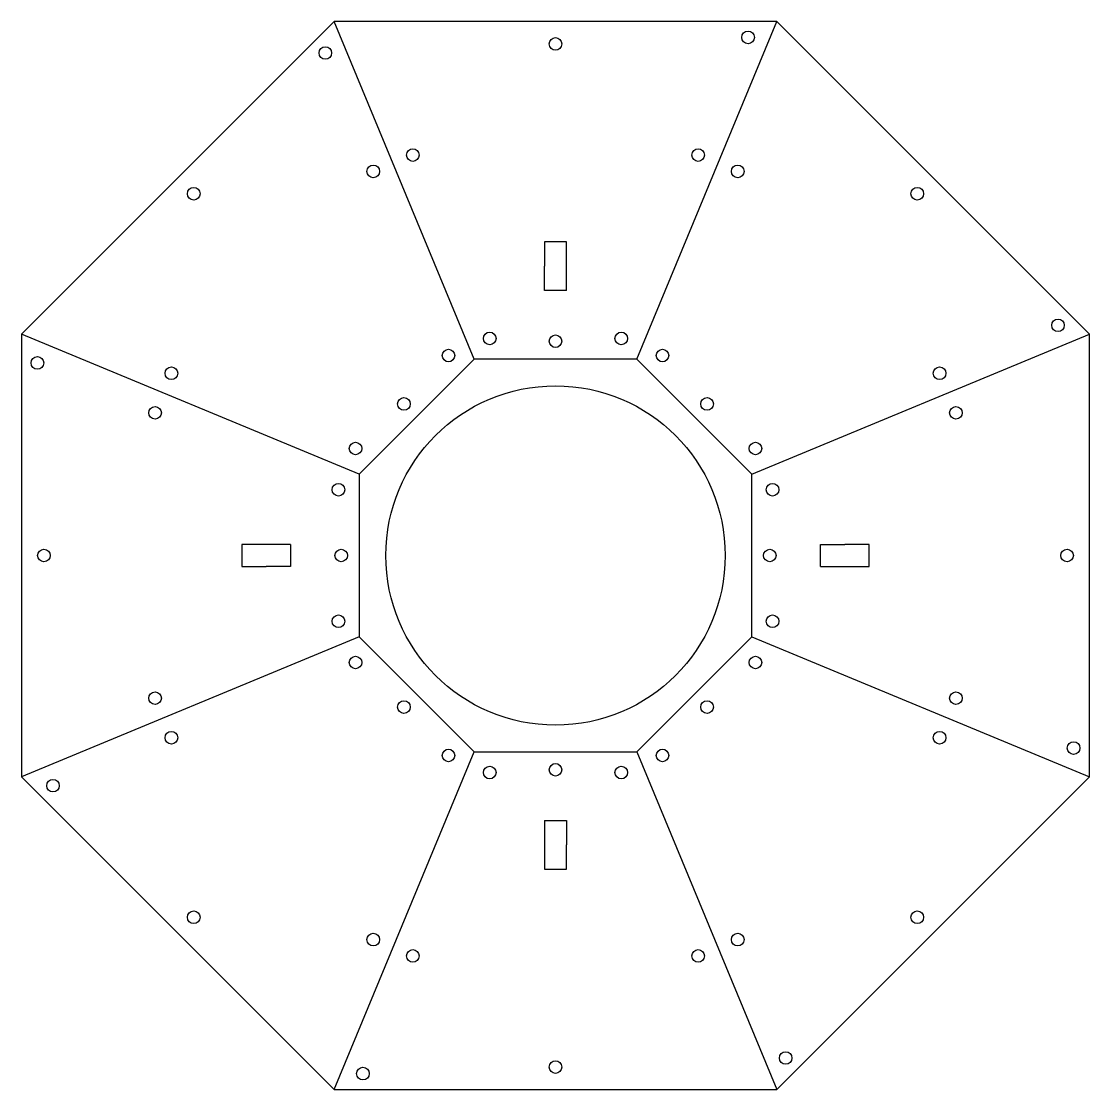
# Model space of a CAD drawing. Extents: x -85 to 85, y -85 to 85.
import ezdxf

# ---------------------------------------------------------------- set-up
doc = ezdxf.new("R2010")
doc.units = 0
doc.layers.get('0').update_dxf_attribs({"linetype": 'continuous'})

# ---------------------------------------------------------------- blocks, each defined once
blk = doc.blocks.new('BODY')
at = {"color": 0}
for p, q in [((-35.21, 85), (-85, 35.21)), ((35.21, 85), (-35.21, 85)), ((-12.94, 31.25), (-35.21, 85)), ((12.94, 31.25), (35.21, 85)), ((85, 35.21), (35.21, 85)), ((0, 49.92), (-1.75, 49.92)), ((-1.75, 49.92), (-1.75, 46.05)), ((1.75, 49.92), (0, 49.92)), ((1.75, 46.05), (1.75, 49.92)), ((-1.75, 42.17), (-1.75, 46.05)), ((1.75, 42.17), (1.75, 46.05)), ((0, 42.17), (-1.75, 42.17)), ((1.75, 42.17), (0, 42.17)), ((-85, 35.21), (-85, -35.21)), ((-31.25, 12.94), (-85, 35.21)), ((31.25, 12.94), (85, 35.21)), ((85, -35.21), (85, 35.21)), ((-12.94, 31.25), (-31.25, 12.94)), ((12.94, 31.25), (-12.94, 31.25)), ((31.25, 12.94), (12.94, 31.25)), ((-31.25, 12.94), (-31.25, -12.94)), ((31.25, -12.94), (31.25, 12.94)), ((-46.05, 1.75), (-49.92, 1.75)), ((-49.92, 1.75), (-49.92, 0)), ((-42.17, 1.75), (-46.05, 1.75)), ((-42.17, 1.75), (-42.17, 0)), ((42.17, 1.75), (46.05, 1.75)), ((42.17, 0), (42.17, 1.75)), ((49.92, 1.75), (46.05, 1.75)), ((49.92, 0), (49.92, 1.75)), ((-49.92, 0), (-49.92, -1.75)), ((-42.17, 0), (-42.17, -1.75)), ((42.17, -1.75), (42.17, 0)), ((49.92, -1.75), (49.92, 0)), ((-49.92, -1.75), (-46.05, -1.75)), ((-42.17, -1.75), (-46.05, -1.75)), ((42.17, -1.75), (46.05, -1.75)), ((46.05, -1.75), (49.92, -1.75)), ((-31.25, -12.94), (-85, -35.21)), ((-31.25, -12.94), (-12.94, -31.25)), ((12.94, -31.25), (31.25, -12.94)), ((31.25, -12.94), (85, -35.21)), ((-35.21, -85), (-12.94, -31.25)), ((-12.94, -31.25), (12.94, -31.25)), ((12.94, -31.25), (35.21, -85)), ((-85, -35.21), (-35.21, -85)), ((35.21, -85), (85, -35.21)), ((-1.75, -42.17), (-1.75, -46.05)), ((-1.75, -42.17), (0, -42.17)), ((0, -42.17), (1.75, -42.17)), ((1.75, -42.17), (1.75, -46.05)), ((-1.75, -46.05), (-1.75, -49.92)), ((1.75, -49.92), (1.75, -46.05)), ((-1.75, -49.92), (0, -49.92)), ((0, -49.92), (1.75, -49.92)), ((-35.21, -85), (35.21, -85))]:
    blk.add_line(p, q, dxfattribs=at)
for centre, radius in [((30.65, 82.45), 1), ((0, 81.41), 1), ((-36.63, 79.97), 1), ((-22.71, 63.72), 1), ((22.71, 63.72), 1), ((-29, 61.12), 1), ((29, 61.12), 1), ((-57.57, 57.57), 1), ((57.57, 57.57), 1), ((79.97, 36.63), 1), ((-10.46, 34.54), 1), ((0, 34.1), 1), ((10.46, 34.54), 1), ((-17.03, 31.82), 1), ((17.03, 31.82), 1), ((-82.45, 30.65), 1), ((-61.12, 29), 1), ((61.12, 29), 1), ((0, 0), 27), ((-24.12, 24.12), 1), ((24.12, 24.12), 1), ((-63.72, 22.71), 1), ((63.72, 22.71), 1), ((-31.82, 17.03), 1), ((31.82, 17.03), 1), ((-34.54, 10.46), 1), ((34.54, 10.46), 1), ((-81.41, 0), 1), ((-34.1, 0), 1), ((34.1, 0), 1), ((81.41, 0), 1), ((-34.54, -10.46), 1), ((34.54, -10.46), 1), ((-31.82, -17.03), 1), ((31.82, -17.03), 1), ((-63.72, -22.71), 1), ((63.72, -22.71), 1), ((-24.12, -24.12), 1), ((24.12, -24.12), 1), ((-61.12, -29), 1), ((61.12, -29), 1), ((82.45, -30.65), 1), ((-17.03, -31.82), 1), ((17.03, -31.82), 1), ((-10.46, -34.54), 1), ((0, -34.1), 1), ((10.46, -34.54), 1), ((-79.97, -36.63), 1), ((-57.57, -57.57), 1), ((57.57, -57.57), 1), ((-29, -61.12), 1), ((29, -61.12), 1), ((-22.71, -63.72), 1), ((22.71, -63.72), 1), ((36.63, -79.97), 1), ((-30.65, -82.45), 1), ((0, -81.41), 1)]:
    blk.add_circle(centre, radius, dxfattribs=at)

msp = doc.modelspace()

# ---------------------------------------------------------------- block references
at = {"color": 0}
msp.add_blockref('BODY', (0, 0), dxfattribs=at)

doc.saveas('drawing.dxf')
